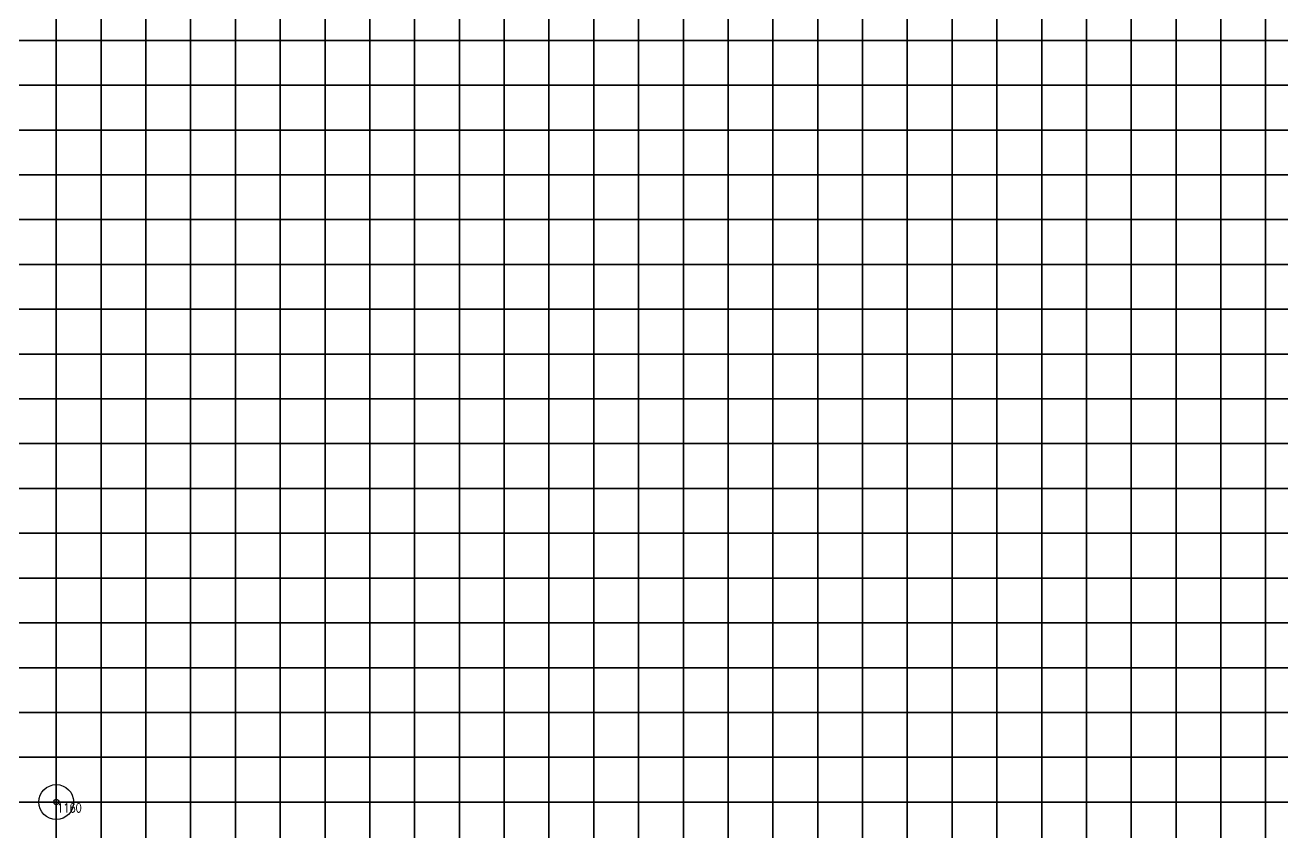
# Model space of a CAD drawing. Header units: millimetres. Extents: x -66 to 79, y -30 to 113.
# Drawn here: x -30.35 to -16.32, y 75.82 to 84.82 of the extents above; entities that cross this region are included whole.
import ezdxf

# ---------------------------------------------------------------- set-up
doc = ezdxf.new("R2010")
doc.units = ezdxf.units.MM
doc.layers.get('Defpoints').update_dxf_attribs({"color": 181})
doc.layers.add('Main_blokcs', color=3, linetype='Continuous')
doc.layers.add('master_slave_nodes', color=11, linetype='Continuous')
doc.styles.add('ROMANS', font='ROMANS.shx', dxfattribs={"width": 0.8})

msp = doc.modelspace()

# ---------------------------------------------------------------- linework, layer by layer
for points in [[(-30.5, 85.1508), (-30, 85.1508), (-30, 84.6508), (-30.5, 84.6508)], [(-30, 85.1508), (-29.5, 85.1508), (-29.5, 84.6508), (-30, 84.6508)], [(-29.5, 85.1508), (-29, 85.1508), (-29, 84.6508), (-29.5, 84.6508)], [(-29, 85.1508), (-28.5, 85.1508), (-28.5, 84.6508), (-29, 84.6508)], [(-28.5, 85.1508), (-28, 85.1508), (-28, 84.6508), (-28.5, 84.6508)], [(-28, 85.1508), (-27.5, 85.1508), (-27.5, 84.6508), (-28, 84.6508)], [(-27.5, 85.1508), (-27, 85.1508), (-27, 84.6508), (-27.5, 84.6508)], [(-27, 85.1508), (-26.5, 85.1508), (-26.5, 84.6508), (-27, 84.6508)], [(-26.5, 85.1508), (-26, 85.1508), (-26, 84.6508), (-26.5, 84.6508)], [(-26, 85.1508), (-25.5, 85.1508), (-25.5, 84.6508), (-26, 84.6508)], [(-25.5, 85.1508), (-25, 85.1508), (-25, 84.6508), (-25.5, 84.6508)], [(-25, 85.1508), (-24.5, 85.1508), (-24.5, 84.6508), (-25, 84.6508)], [(-24.5, 85.1508), (-24, 85.1508), (-24, 84.6508), (-24.5, 84.6508)], [(-24, 85.1508), (-23.5, 85.1508), (-23.5, 84.6508), (-24, 84.6508)], [(-23.5, 85.1508), (-23, 85.1508), (-23, 84.6508), (-23.5, 84.6508)], [(-23, 85.1508), (-22.5, 85.1508), (-22.5, 84.6508), (-23, 84.6508)], [(-22.5, 85.1508), (-22, 85.1508), (-22, 84.6508), (-22.5, 84.6508)], [(-22, 85.1508), (-21.5, 85.1508), (-21.5, 84.6508), (-22, 84.6508)], [(-21.5, 85.1508), (-21, 85.1508), (-21, 84.6508), (-21.5, 84.6508)], [(-21, 85.1508), (-20.5, 85.1508), (-20.5, 84.6508), (-21, 84.6508)], [(-20.5, 85.1508), (-20, 85.1508), (-20, 84.6508), (-20.5, 84.6508)], [(-20, 85.1508), (-19.5, 85.1508), (-19.5, 84.6508), (-20, 84.6508)], [(-19.5, 85.1508), (-19, 85.1508), (-19, 84.6508), (-19.5, 84.6508)], [(-19, 85.1508), (-18.5, 85.1508), (-18.5, 84.6508), (-19, 84.6508)], [(-18.5, 85.1508), (-18, 85.1508), (-18, 84.6508), (-18.5, 84.6508)], [(-18, 85.1508), (-17.5, 85.1508), (-17.5, 84.6508), (-18, 84.6508)], [(-17.5, 85.1508), (-17, 85.1508), (-17, 84.6508), (-17.5, 84.6508)], [(-17, 85.1508), (-16.5, 85.1508), (-16.5, 84.6508), (-17, 84.6508)], [(-16.5, 85.1508), (-16, 85.1508), (-16, 84.6508), (-16.5, 84.6508)], [(-30.5, 84.6508), (-30, 84.6508), (-30, 84.1508), (-30.5, 84.1508)], [(-30, 84.6508), (-29.5, 84.6508), (-29.5, 84.1508), (-30, 84.1508)], [(-29.5, 84.6508), (-29, 84.6508), (-29, 84.1508), (-29.5, 84.1508)], [(-29, 84.6508), (-28.5, 84.6508), (-28.5, 84.1508), (-29, 84.1508)], [(-28.5, 84.6508), (-28, 84.6508), (-28, 84.1508), (-28.5, 84.1508)], [(-28, 84.6508), (-27.5, 84.6508), (-27.5, 84.1508), (-28, 84.1508)], [(-27.5, 84.6508), (-27, 84.6508), (-27, 84.1508), (-27.5, 84.1508)], [(-27, 84.6508), (-26.5, 84.6508), (-26.5, 84.1508), (-27, 84.1508)], [(-26.5, 84.6508), (-26, 84.6508), (-26, 84.1508), (-26.5, 84.1508)], [(-26, 84.6508), (-25.5, 84.6508), (-25.5, 84.1508), (-26, 84.1508)], [(-25.5, 84.6508), (-25, 84.6508), (-25, 84.1508), (-25.5, 84.1508)], [(-25, 84.6508), (-24.5, 84.6508), (-24.5, 84.1508), (-25, 84.1508)], [(-24.5, 84.6508), (-24, 84.6508), (-24, 84.1508), (-24.5, 84.1508)], [(-24, 84.6508), (-23.5, 84.6508), (-23.5, 84.1508), (-24, 84.1508)], [(-23.5, 84.6508), (-23, 84.6508), (-23, 84.1508), (-23.5, 84.1508)], [(-23, 84.6508), (-22.5, 84.6508), (-22.5, 84.1508), (-23, 84.1508)], [(-22.5, 84.6508), (-22, 84.6508), (-22, 84.1508), (-22.5, 84.1508)], [(-22, 84.6508), (-21.5, 84.6508), (-21.5, 84.1508), (-22, 84.1508)], [(-21.5, 84.6508), (-21, 84.6508), (-21, 84.1508), (-21.5, 84.1508)], [(-21, 84.6508), (-20.5, 84.6508), (-20.5, 84.1508), (-21, 84.1508)], [(-20.5, 84.6508), (-20, 84.6508), (-20, 84.1508), (-20.5, 84.1508)], [(-20, 84.6508), (-19.5, 84.6508), (-19.5, 84.1508), (-20, 84.1508)], [(-19.5, 84.6508), (-19, 84.6508), (-19, 84.1508), (-19.5, 84.1508)], [(-19, 84.6508), (-18.5, 84.6508), (-18.5, 84.1508), (-19, 84.1508)], [(-18.5, 84.6508), (-18, 84.6508), (-18, 84.1508), (-18.5, 84.1508)], [(-18, 84.6508), (-17.5, 84.6508), (-17.5, 84.1508), (-18, 84.1508)], [(-17.5, 84.6508), (-17, 84.6508), (-17, 84.1508), (-17.5, 84.1508)], [(-17, 84.6508), (-16.5, 84.6508), (-16.5, 84.1508), (-17, 84.1508)], [(-16.5, 84.6508), (-16, 84.6508), (-16, 84.1508), (-16.5, 84.1508)], [(-30.5, 84.1508), (-30, 84.1508), (-30, 83.6508), (-30.5, 83.6508)], [(-30, 84.1508), (-29.5, 84.1508), (-29.5, 83.6508), (-30, 83.6508)], [(-29.5, 84.1508), (-29, 84.1508), (-29, 83.6508), (-29.5, 83.6508)], [(-29, 84.1508), (-28.5, 84.1508), (-28.5, 83.6508), (-29, 83.6508)], [(-28.5, 84.1508), (-28, 84.1508), (-28, 83.6508), (-28.5, 83.6508)], [(-28, 84.1508), (-27.5, 84.1508), (-27.5, 83.6508), (-28, 83.6508)], [(-27.5, 84.1508), (-27, 84.1508), (-27, 83.6508), (-27.5, 83.6508)], [(-27, 84.1508), (-26.5, 84.1508), (-26.5, 83.6508), (-27, 83.6508)], [(-26.5, 84.1508), (-26, 84.1508), (-26, 83.6508), (-26.5, 83.6508)], [(-26, 84.1508), (-25.5, 84.1508), (-25.5, 83.6508), (-26, 83.6508)], [(-25.5, 84.1508), (-25, 84.1508), (-25, 83.6508), (-25.5, 83.6508)], [(-25, 84.1508), (-24.5, 84.1508), (-24.5, 83.6508), (-25, 83.6508)], [(-24.5, 84.1508), (-24, 84.1508), (-24, 83.6508), (-24.5, 83.6508)], [(-24, 84.1508), (-23.5, 84.1508), (-23.5, 83.6508), (-24, 83.6508)], [(-23.5, 84.1508), (-23, 84.1508), (-23, 83.6508), (-23.5, 83.6508)], [(-23, 84.1508), (-22.5, 84.1508), (-22.5, 83.6508), (-23, 83.6508)], [(-22.5, 84.1508), (-22, 84.1508), (-22, 83.6508), (-22.5, 83.6508)], [(-22, 84.1508), (-21.5, 84.1508), (-21.5, 83.6508), (-22, 83.6508)], [(-21.5, 84.1508), (-21, 84.1508), (-21, 83.6508), (-21.5, 83.6508)], [(-21, 84.1508), (-20.5, 84.1508), (-20.5, 83.6508), (-21, 83.6508)], [(-20.5, 84.1508), (-20, 84.1508), (-20, 83.6508), (-20.5, 83.6508)], [(-20, 84.1508), (-19.5, 84.1508), (-19.5, 83.6508), (-20, 83.6508)], [(-19.5, 84.1508), (-19, 84.1508), (-19, 83.6508), (-19.5, 83.6508)], [(-19, 84.1508), (-18.5, 84.1508), (-18.5, 83.6508), (-19, 83.6508)], [(-18.5, 84.1508), (-18, 84.1508), (-18, 83.6508), (-18.5, 83.6508)], [(-18, 84.1508), (-17.5, 84.1508), (-17.5, 83.6508), (-18, 83.6508)], [(-17.5, 84.1508), (-17, 84.1508), (-17, 83.6508), (-17.5, 83.6508)], [(-17, 84.1508), (-16.5, 84.1508), (-16.5, 83.6508), (-17, 83.6508)], [(-16.5, 84.1508), (-16, 84.1508), (-16, 83.6508), (-16.5, 83.6508)], [(-30.5, 83.6508), (-30, 83.6508), (-30, 83.1508), (-30.5, 83.1508)], [(-30, 83.6508), (-29.5, 83.6508), (-29.5, 83.1508), (-30, 83.1508)], [(-29.5, 83.6508), (-29, 83.6508), (-29, 83.1508), (-29.5, 83.1508)], [(-29, 83.6508), (-28.5, 83.6508), (-28.5, 83.1508), (-29, 83.1508)], [(-28.5, 83.6508), (-28, 83.6508), (-28, 83.1508), (-28.5, 83.1508)], [(-28, 83.6508), (-27.5, 83.6508), (-27.5, 83.1508), (-28, 83.1508)], [(-27.5, 83.6508), (-27, 83.6508), (-27, 83.1508), (-27.5, 83.1508)], [(-27, 83.6508), (-26.5, 83.6508), (-26.5, 83.1508), (-27, 83.1508)], [(-26.5, 83.6508), (-26, 83.6508), (-26, 83.1508), (-26.5, 83.1508)], [(-26, 83.6508), (-25.5, 83.6508), (-25.5, 83.1508), (-26, 83.1508)], [(-25.5, 83.6508), (-25, 83.6508), (-25, 83.1508), (-25.5, 83.1508)], [(-25, 83.6508), (-24.5, 83.6508), (-24.5, 83.1508), (-25, 83.1508)], [(-24.5, 83.6508), (-24, 83.6508), (-24, 83.1508), (-24.5, 83.1508)], [(-24, 83.6508), (-23.5, 83.6508), (-23.5, 83.1508), (-24, 83.1508)], [(-23.5, 83.6508), (-23, 83.6508), (-23, 83.1508), (-23.5, 83.1508)], [(-23, 83.6508), (-22.5, 83.6508), (-22.5, 83.1508), (-23, 83.1508)], [(-22.5, 83.6508), (-22, 83.6508), (-22, 83.1508), (-22.5, 83.1508)], [(-22, 83.6508), (-21.5, 83.6508), (-21.5, 83.1508), (-22, 83.1508)], [(-21.5, 83.6508), (-21, 83.6508), (-21, 83.1508), (-21.5, 83.1508)], [(-21, 83.6508), (-20.5, 83.6508), (-20.5, 83.1508), (-21, 83.1508)], [(-20.5, 83.6508), (-20, 83.6508), (-20, 83.1508), (-20.5, 83.1508)], [(-20, 83.6508), (-19.5, 83.6508), (-19.5, 83.1508), (-20, 83.1508)], [(-19.5, 83.6508), (-19, 83.6508), (-19, 83.1508), (-19.5, 83.1508)], [(-19, 83.6508), (-18.5, 83.6508), (-18.5, 83.1508), (-19, 83.1508)], [(-18.5, 83.6508), (-18, 83.6508), (-18, 83.1508), (-18.5, 83.1508)], [(-18, 83.6508), (-17.5, 83.6508), (-17.5, 83.1508), (-18, 83.1508)], [(-17.5, 83.6508), (-17, 83.6508), (-17, 83.1508), (-17.5, 83.1508)], [(-17, 83.6508), (-16.5, 83.6508), (-16.5, 83.1508), (-17, 83.1508)], [(-16.5, 83.6508), (-16, 83.6508), (-16, 83.1508), (-16.5, 83.1508)], [(-30.5, 83.1508), (-30, 83.1508), (-30, 82.6508), (-30.5, 82.6508)], [(-30, 83.1508), (-29.5, 83.1508), (-29.5, 82.6508), (-30, 82.6508)], [(-29.5, 83.1508), (-29, 83.1508), (-29, 82.6508), (-29.5, 82.6508)], [(-29, 83.1508), (-28.5, 83.1508), (-28.5, 82.6508), (-29, 82.6508)], [(-28.5, 83.1508), (-28, 83.1508), (-28, 82.6508), (-28.5, 82.6508)], [(-28, 83.1508), (-27.5, 83.1508), (-27.5, 82.6508), (-28, 82.6508)], [(-27.5, 83.1508), (-27, 83.1508), (-27, 82.6508), (-27.5, 82.6508)], [(-27, 83.1508), (-26.5, 83.1508), (-26.5, 82.6508), (-27, 82.6508)], [(-26.5, 83.1508), (-26, 83.1508), (-26, 82.6508), (-26.5, 82.6508)], [(-26, 83.1508), (-25.5, 83.1508), (-25.5, 82.6508), (-26, 82.6508)], [(-25.5, 83.1508), (-25, 83.1508), (-25, 82.6508), (-25.5, 82.6508)], [(-25, 83.1508), (-24.5, 83.1508), (-24.5, 82.6508), (-25, 82.6508)], [(-24.5, 83.1508), (-24, 83.1508), (-24, 82.6508), (-24.5, 82.6508)], [(-24, 83.1508), (-23.5, 83.1508), (-23.5, 82.6508), (-24, 82.6508)], [(-23.5, 83.1508), (-23, 83.1508), (-23, 82.6508), (-23.5, 82.6508)], [(-23, 83.1508), (-22.5, 83.1508), (-22.5, 82.6508), (-23, 82.6508)], [(-22.5, 83.1508), (-22, 83.1508), (-22, 82.6508), (-22.5, 82.6508)], [(-22, 83.1508), (-21.5, 83.1508), (-21.5, 82.6508), (-22, 82.6508)], [(-21.5, 83.1508), (-21, 83.1508), (-21, 82.6508), (-21.5, 82.6508)], [(-21, 83.1508), (-20.5, 83.1508), (-20.5, 82.6508), (-21, 82.6508)], [(-20.5, 83.1508), (-20, 83.1508), (-20, 82.6508), (-20.5, 82.6508)], [(-20, 83.1508), (-19.5, 83.1508), (-19.5, 82.6508), (-20, 82.6508)], [(-19.5, 83.1508), (-19, 83.1508), (-19, 82.6508), (-19.5, 82.6508)], [(-19, 83.1508), (-18.5, 83.1508), (-18.5, 82.6508), (-19, 82.6508)], [(-18.5, 83.1508), (-18, 83.1508), (-18, 82.6508), (-18.5, 82.6508)], [(-18, 83.1508), (-17.5, 83.1508), (-17.5, 82.6508), (-18, 82.6508)], [(-17.5, 83.1508), (-17, 83.1508), (-17, 82.6508), (-17.5, 82.6508)], [(-17, 83.1508), (-16.5, 83.1508), (-16.5, 82.6508), (-17, 82.6508)], [(-16.5, 83.1508), (-16, 83.1508), (-16, 82.6508), (-16.5, 82.6508)], [(-30.5, 82.6508), (-30, 82.6508), (-30, 82.1508), (-30.5, 82.1508)], [(-30, 82.6508), (-29.5, 82.6508), (-29.5, 82.1508), (-30, 82.1508)], [(-29.5, 82.6508), (-29, 82.6508), (-29, 82.1508), (-29.5, 82.1508)], [(-29, 82.6508), (-28.5, 82.6508), (-28.5, 82.1508), (-29, 82.1508)], [(-28.5, 82.6508), (-28, 82.6508), (-28, 82.1508), (-28.5, 82.1508)], [(-28, 82.6508), (-27.5, 82.6508), (-27.5, 82.1508), (-28, 82.1508)], [(-27.5, 82.6508), (-27, 82.6508), (-27, 82.1508), (-27.5, 82.1508)], [(-27, 82.6508), (-26.5, 82.6508), (-26.5, 82.1508), (-27, 82.1508)], [(-26.5, 82.6508), (-26, 82.6508), (-26, 82.1508), (-26.5, 82.1508)], [(-26, 82.6508), (-25.5, 82.6508), (-25.5, 82.1508), (-26, 82.1508)], [(-25.5, 82.6508), (-25, 82.6508), (-25, 82.1508), (-25.5, 82.1508)], [(-25, 82.6508), (-24.5, 82.6508), (-24.5, 82.1508), (-25, 82.1508)], [(-24.5, 82.6508), (-24, 82.6508), (-24, 82.1508), (-24.5, 82.1508)], [(-24, 82.6508), (-23.5, 82.6508), (-23.5, 82.1508), (-24, 82.1508)], [(-23.5, 82.6508), (-23, 82.6508), (-23, 82.1508), (-23.5, 82.1508)], [(-23, 82.6508), (-22.5, 82.6508), (-22.5, 82.1508), (-23, 82.1508)], [(-22.5, 82.6508), (-22, 82.6508), (-22, 82.1508), (-22.5, 82.1508)], [(-22, 82.6508), (-21.5, 82.6508), (-21.5, 82.1508), (-22, 82.1508)], [(-21.5, 82.6508), (-21, 82.6508), (-21, 82.1508), (-21.5, 82.1508)], [(-21, 82.6508), (-20.5, 82.6508), (-20.5, 82.1508), (-21, 82.1508)], [(-20.5, 82.6508), (-20, 82.6508), (-20, 82.1508), (-20.5, 82.1508)], [(-20, 82.6508), (-19.5, 82.6508), (-19.5, 82.1508), (-20, 82.1508)], [(-19.5, 82.6508), (-19, 82.6508), (-19, 82.1508), (-19.5, 82.1508)], [(-19, 82.6508), (-18.5, 82.6508), (-18.5, 82.1508), (-19, 82.1508)], [(-18.5, 82.6508), (-18, 82.6508), (-18, 82.1508), (-18.5, 82.1508)], [(-18, 82.6508), (-17.5, 82.6508), (-17.5, 82.1508), (-18, 82.1508)], [(-17.5, 82.6508), (-17, 82.6508), (-17, 82.1508), (-17.5, 82.1508)], [(-17, 82.6508), (-16.5, 82.6508), (-16.5, 82.1508), (-17, 82.1508)], [(-16.5, 82.6508), (-16, 82.6508), (-16, 82.1508), (-16.5, 82.1508)], [(-30.5, 82.1508), (-30, 82.1508), (-30, 81.6508), (-30.5, 81.6508)], [(-30, 82.1508), (-29.5, 82.1508), (-29.5, 81.6508), (-30, 81.6508)], [(-29.5, 82.1508), (-29, 82.1508), (-29, 81.6508), (-29.5, 81.6508)], [(-29, 82.1508), (-28.5, 82.1508), (-28.5, 81.6508), (-29, 81.6508)], [(-28.5, 82.1508), (-28, 82.1508), (-28, 81.6508), (-28.5, 81.6508)], [(-28, 82.1508), (-27.5, 82.1508), (-27.5, 81.6508), (-28, 81.6508)], [(-27.5, 82.1508), (-27, 82.1508), (-27, 81.6508), (-27.5, 81.6508)], [(-27, 82.1508), (-26.5, 82.1508), (-26.5, 81.6508), (-27, 81.6508)], [(-26.5, 82.1508), (-26, 82.1508), (-26, 81.6508), (-26.5, 81.6508)], [(-26, 82.1508), (-25.5, 82.1508), (-25.5, 81.6508), (-26, 81.6508)], [(-25.5, 82.1508), (-25, 82.1508), (-25, 81.6508), (-25.5, 81.6508)], [(-25, 82.1508), (-24.5, 82.1508), (-24.5, 81.6508), (-25, 81.6508)], [(-24.5, 82.1508), (-24, 82.1508), (-24, 81.6508), (-24.5, 81.6508)], [(-24, 82.1508), (-23.5, 82.1508), (-23.5, 81.6508), (-24, 81.6508)], [(-23.5, 82.1508), (-23, 82.1508), (-23, 81.6508), (-23.5, 81.6508)], [(-23, 82.1508), (-22.5, 82.1508), (-22.5, 81.6508), (-23, 81.6508)], [(-22.5, 82.1508), (-22, 82.1508), (-22, 81.6508), (-22.5, 81.6508)], [(-22, 82.1508), (-21.5, 82.1508), (-21.5, 81.6508), (-22, 81.6508)], [(-21.5, 82.1508), (-21, 82.1508), (-21, 81.6508), (-21.5, 81.6508)], [(-21, 82.1508), (-20.5, 82.1508), (-20.5, 81.6508), (-21, 81.6508)], [(-20.5, 82.1508), (-20, 82.1508), (-20, 81.6508), (-20.5, 81.6508)], [(-20, 82.1508), (-19.5, 82.1508), (-19.5, 81.6508), (-20, 81.6508)], [(-19.5, 82.1508), (-19, 82.1508), (-19, 81.6508), (-19.5, 81.6508)], [(-19, 82.1508), (-18.5, 82.1508), (-18.5, 81.6508), (-19, 81.6508)], [(-18.5, 82.1508), (-18, 82.1508), (-18, 81.6508), (-18.5, 81.6508)], [(-18, 82.1508), (-17.5, 82.1508), (-17.5, 81.6508), (-18, 81.6508)], [(-17.5, 82.1508), (-17, 82.1508), (-17, 81.6508), (-17.5, 81.6508)], [(-17, 82.1508), (-16.5, 82.1508), (-16.5, 81.6508), (-17, 81.6508)], [(-16.5, 82.1508), (-16, 82.1508), (-16, 81.6508), (-16.5, 81.6508)], [(-30.5, 81.6508), (-30, 81.6508), (-30, 81.1508), (-30.5, 81.1508)], [(-30, 81.6508), (-29.5, 81.6508), (-29.5, 81.1508), (-30, 81.1508)], [(-29.5, 81.6508), (-29, 81.6508), (-29, 81.1508), (-29.5, 81.1508)], [(-29, 81.6508), (-28.5, 81.6508), (-28.5, 81.1508), (-29, 81.1508)], [(-28.5, 81.6508), (-28, 81.6508), (-28, 81.1508), (-28.5, 81.1508)], [(-28, 81.6508), (-27.5, 81.6508), (-27.5, 81.1508), (-28, 81.1508)], [(-27.5, 81.6508), (-27, 81.6508), (-27, 81.1508), (-27.5, 81.1508)], [(-27, 81.6508), (-26.5, 81.6508), (-26.5, 81.1508), (-27, 81.1508)], [(-26.5, 81.6508), (-26, 81.6508), (-26, 81.1508), (-26.5, 81.1508)], [(-26, 81.6508), (-25.5, 81.6508), (-25.5, 81.1508), (-26, 81.1508)], [(-25.5, 81.6508), (-25, 81.6508), (-25, 81.1508), (-25.5, 81.1508)], [(-25, 81.6508), (-24.5, 81.6508), (-24.5, 81.1508), (-25, 81.1508)], [(-24.5, 81.6508), (-24, 81.6508), (-24, 81.1508), (-24.5, 81.1508)], [(-24, 81.6508), (-23.5, 81.6508), (-23.5, 81.1508), (-24, 81.1508)], [(-23.5, 81.6508), (-23, 81.6508), (-23, 81.1508), (-23.5, 81.1508)], [(-23, 81.6508), (-22.5, 81.6508), (-22.5, 81.1508), (-23, 81.1508)], [(-22.5, 81.6508), (-22, 81.6508), (-22, 81.1508), (-22.5, 81.1508)], [(-22, 81.6508), (-21.5, 81.6508), (-21.5, 81.1508), (-22, 81.1508)], [(-21.5, 81.6508), (-21, 81.6508), (-21, 81.1508), (-21.5, 81.1508)], [(-21, 81.6508), (-20.5, 81.6508), (-20.5, 81.1508), (-21, 81.1508)], [(-20.5, 81.6508), (-20, 81.6508), (-20, 81.1508), (-20.5, 81.1508)], [(-20, 81.6508), (-19.5, 81.6508), (-19.5, 81.1508), (-20, 81.1508)], [(-19.5, 81.6508), (-19, 81.6508), (-19, 81.1508), (-19.5, 81.1508)], [(-19, 81.6508), (-18.5, 81.6508), (-18.5, 81.1508), (-19, 81.1508)], [(-18.5, 81.6508), (-18, 81.6508), (-18, 81.1508), (-18.5, 81.1508)], [(-18, 81.6508), (-17.5, 81.6508), (-17.5, 81.1508), (-18, 81.1508)], [(-17.5, 81.6508), (-17, 81.6508), (-17, 81.1508), (-17.5, 81.1508)], [(-17, 81.6508), (-16.5, 81.6508), (-16.5, 81.1508), (-17, 81.1508)], [(-16.5, 81.6508), (-16, 81.6508), (-16, 81.1508), (-16.5, 81.1508)], [(-30.5, 81.1508), (-30, 81.1508), (-30, 80.6508), (-30.5, 80.6508)], [(-30, 81.1508), (-29.5, 81.1508), (-29.5, 80.6508), (-30, 80.6508)], [(-29.5, 81.1508), (-29, 81.1508), (-29, 80.6508), (-29.5, 80.6508)], [(-29, 81.1508), (-28.5, 81.1508), (-28.5, 80.6508), (-29, 80.6508)], [(-28.5, 81.1508), (-28, 81.1508), (-28, 80.6508), (-28.5, 80.6508)], [(-28, 81.1508), (-27.5, 81.1508), (-27.5, 80.6508), (-28, 80.6508)], [(-27.5, 81.1508), (-27, 81.1508), (-27, 80.6508), (-27.5, 80.6508)], [(-27, 81.1508), (-26.5, 81.1508), (-26.5, 80.6508), (-27, 80.6508)], [(-26.5, 81.1508), (-26, 81.1508), (-26, 80.6508), (-26.5, 80.6508)], [(-26, 81.1508), (-25.5, 81.1508), (-25.5, 80.6508), (-26, 80.6508)], [(-25.5, 81.1508), (-25, 81.1508), (-25, 80.6508), (-25.5, 80.6508)], [(-25, 81.1508), (-24.5, 81.1508), (-24.5, 80.6508), (-25, 80.6508)], [(-24.5, 81.1508), (-24, 81.1508), (-24, 80.6508), (-24.5, 80.6508)], [(-24, 81.1508), (-23.5, 81.1508), (-23.5, 80.6508), (-24, 80.6508)], [(-23.5, 81.1508), (-23, 81.1508), (-23, 80.6508), (-23.5, 80.6508)], [(-23, 81.1508), (-22.5, 81.1508), (-22.5, 80.6508), (-23, 80.6508)], [(-22.5, 81.1508), (-22, 81.1508), (-22, 80.6508), (-22.5, 80.6508)], [(-22, 81.1508), (-21.5, 81.1508), (-21.5, 80.6508), (-22, 80.6508)], [(-21.5, 81.1508), (-21, 81.1508), (-21, 80.6508), (-21.5, 80.6508)], [(-21, 81.1508), (-20.5, 81.1508), (-20.5, 80.6508), (-21, 80.6508)], [(-20.5, 81.1508), (-20, 81.1508), (-20, 80.6508), (-20.5, 80.6508)], [(-20, 81.1508), (-19.5, 81.1508), (-19.5, 80.6508), (-20, 80.6508)], [(-19.5, 81.1508), (-19, 81.1508), (-19, 80.6508), (-19.5, 80.6508)], [(-19, 81.1508), (-18.5, 81.1508), (-18.5, 80.6508), (-19, 80.6508)], [(-18.5, 81.1508), (-18, 81.1508), (-18, 80.6508), (-18.5, 80.6508)], [(-18, 81.1508), (-17.5, 81.1508), (-17.5, 80.6508), (-18, 80.6508)], [(-17.5, 81.1508), (-17, 81.1508), (-17, 80.6508), (-17.5, 80.6508)], [(-17, 81.1508), (-16.5, 81.1508), (-16.5, 80.6508), (-17, 80.6508)], [(-16.5, 81.1508), (-16, 81.1508), (-16, 80.6508), (-16.5, 80.6508)], [(-30.5, 80.6508), (-30, 80.6508), (-30, 80.1508), (-30.5, 80.1508)], [(-30, 80.6508), (-29.5, 80.6508), (-29.5, 80.1508), (-30, 80.1508)], [(-29.5, 80.6508), (-29, 80.6508), (-29, 80.1508), (-29.5, 80.1508)], [(-29, 80.6508), (-28.5, 80.6508), (-28.5, 80.1508), (-29, 80.1508)], [(-28.5, 80.6508), (-28, 80.6508), (-28, 80.1508), (-28.5, 80.1508)], [(-28, 80.6508), (-27.5, 80.6508), (-27.5, 80.1508), (-28, 80.1508)], [(-27.5, 80.6508), (-27, 80.6508), (-27, 80.1508), (-27.5, 80.1508)], [(-27, 80.6508), (-26.5, 80.6508), (-26.5, 80.1508), (-27, 80.1508)], [(-26.5, 80.6508), (-26, 80.6508), (-26, 80.1508), (-26.5, 80.1508)], [(-26, 80.6508), (-25.5, 80.6508), (-25.5, 80.1508), (-26, 80.1508)], [(-25.5, 80.6508), (-25, 80.6508), (-25, 80.1508), (-25.5, 80.1508)], [(-25, 80.6508), (-24.5, 80.6508), (-24.5, 80.1508), (-25, 80.1508)], [(-24.5, 80.6508), (-24, 80.6508), (-24, 80.1508), (-24.5, 80.1508)], [(-24, 80.6508), (-23.5, 80.6508), (-23.5, 80.1508), (-24, 80.1508)], [(-23.5, 80.6508), (-23, 80.6508), (-23, 80.1508), (-23.5, 80.1508)], [(-23, 80.6508), (-22.5, 80.6508), (-22.5, 80.1508), (-23, 80.1508)], [(-22.5, 80.6508), (-22, 80.6508), (-22, 80.1508), (-22.5, 80.1508)], [(-22, 80.6508), (-21.5, 80.6508), (-21.5, 80.1508), (-22, 80.1508)], [(-21.5, 80.6508), (-21, 80.6508), (-21, 80.1508), (-21.5, 80.1508)], [(-21, 80.6508), (-20.5, 80.6508), (-20.5, 80.1508), (-21, 80.1508)], [(-20.5, 80.6508), (-20, 80.6508), (-20, 80.1508), (-20.5, 80.1508)], [(-20, 80.6508), (-19.5, 80.6508), (-19.5, 80.1508), (-20, 80.1508)], [(-19.5, 80.6508), (-19, 80.6508), (-19, 80.1508), (-19.5, 80.1508)], [(-19, 80.6508), (-18.5, 80.6508), (-18.5, 80.1508), (-19, 80.1508)], [(-18.5, 80.6508), (-18, 80.6508), (-18, 80.1508), (-18.5, 80.1508)], [(-18, 80.6508), (-17.5, 80.6508), (-17.5, 80.1508), (-18, 80.1508)], [(-17.5, 80.6508), (-17, 80.6508), (-17, 80.1508), (-17.5, 80.1508)], [(-17, 80.6508), (-16.5, 80.6508), (-16.5, 80.1508), (-17, 80.1508)], [(-16.5, 80.6508), (-16, 80.6508), (-16, 80.1508), (-16.5, 80.1508)], [(-30.5, 80.1508), (-30, 80.1508), (-30, 79.6508), (-30.5, 79.6508)], [(-30, 80.1508), (-29.5, 80.1508), (-29.5, 79.6508), (-30, 79.6508)], [(-29.5, 80.1508), (-29, 80.1508), (-29, 79.6508), (-29.5, 79.6508)], [(-29, 80.1508), (-28.5, 80.1508), (-28.5, 79.6508), (-29, 79.6508)], [(-28.5, 80.1508), (-28, 80.1508), (-28, 79.6508), (-28.5, 79.6508)], [(-28, 80.1508), (-27.5, 80.1508), (-27.5, 79.6508), (-28, 79.6508)], [(-27.5, 80.1508), (-27, 80.1508), (-27, 79.6508), (-27.5, 79.6508)], [(-27, 80.1508), (-26.5, 80.1508), (-26.5, 79.6508), (-27, 79.6508)], [(-26.5, 80.1508), (-26, 80.1508), (-26, 79.6508), (-26.5, 79.6508)], [(-26, 80.1508), (-25.5, 80.1508), (-25.5, 79.6508), (-26, 79.6508)], [(-25.5, 80.1508), (-25, 80.1508), (-25, 79.6508), (-25.5, 79.6508)], [(-25, 80.1508), (-24.5, 80.1508), (-24.5, 79.6508), (-25, 79.6508)], [(-24.5, 80.1508), (-24, 80.1508), (-24, 79.6508), (-24.5, 79.6508)], [(-24, 80.1508), (-23.5, 80.1508), (-23.5, 79.6508), (-24, 79.6508)], [(-23.5, 80.1508), (-23, 80.1508), (-23, 79.6508), (-23.5, 79.6508)], [(-23, 80.1508), (-22.5, 80.1508), (-22.5, 79.6508), (-23, 79.6508)], [(-22.5, 80.1508), (-22, 80.1508), (-22, 79.6508), (-22.5, 79.6508)], [(-22, 80.1508), (-21.5, 80.1508), (-21.5, 79.6508), (-22, 79.6508)], [(-21.5, 80.1508), (-21, 80.1508), (-21, 79.6508), (-21.5, 79.6508)], [(-21, 80.1508), (-20.5, 80.1508), (-20.5, 79.6508), (-21, 79.6508)], [(-20.5, 80.1508), (-20, 80.1508), (-20, 79.6508), (-20.5, 79.6508)], [(-20, 80.1508), (-19.5, 80.1508), (-19.5, 79.6508), (-20, 79.6508)], [(-19.5, 80.1508), (-19, 80.1508), (-19, 79.6508), (-19.5, 79.6508)], [(-19, 80.1508), (-18.5, 80.1508), (-18.5, 79.6508), (-19, 79.6508)], [(-18.5, 80.1508), (-18, 80.1508), (-18, 79.6508), (-18.5, 79.6508)], [(-18, 80.1508), (-17.5, 80.1508), (-17.5, 79.6508), (-18, 79.6508)], [(-17.5, 80.1508), (-17, 80.1508), (-17, 79.6508), (-17.5, 79.6508)], [(-17, 80.1508), (-16.5, 80.1508), (-16.5, 79.6508), (-17, 79.6508)], [(-16.5, 80.1508), (-16, 80.1508), (-16, 79.6508), (-16.5, 79.6508)], [(-30.5, 79.6508), (-30, 79.6508), (-30, 79.1508), (-30.5, 79.1508)], [(-30, 79.6508), (-29.5, 79.6508), (-29.5, 79.1508), (-30, 79.1508)], [(-29.5, 79.6508), (-29, 79.6508), (-29, 79.1508), (-29.5, 79.1508)], [(-29, 79.6508), (-28.5, 79.6508), (-28.5, 79.1508), (-29, 79.1508)], [(-28.5, 79.6508), (-28, 79.6508), (-28, 79.1508), (-28.5, 79.1508)], [(-28, 79.6508), (-27.5, 79.6508), (-27.5, 79.1508), (-28, 79.1508)], [(-27.5, 79.6508), (-27, 79.6508), (-27, 79.1508), (-27.5, 79.1508)], [(-27, 79.6508), (-26.5, 79.6508), (-26.5, 79.1508), (-27, 79.1508)], [(-26.5, 79.6508), (-26, 79.6508), (-26, 79.1508), (-26.5, 79.1508)], [(-26, 79.6508), (-25.5, 79.6508), (-25.5, 79.1508), (-26, 79.1508)], [(-25.5, 79.6508), (-25, 79.6508), (-25, 79.1508), (-25.5, 79.1508)], [(-25, 79.6508), (-24.5, 79.6508), (-24.5, 79.1508), (-25, 79.1508)], [(-24.5, 79.6508), (-24, 79.6508), (-24, 79.1508), (-24.5, 79.1508)], [(-24, 79.6508), (-23.5, 79.6508), (-23.5, 79.1508), (-24, 79.1508)], [(-23.5, 79.6508), (-23, 79.6508), (-23, 79.1508), (-23.5, 79.1508)], [(-23, 79.6508), (-22.5, 79.6508), (-22.5, 79.1508), (-23, 79.1508)], [(-22.5, 79.6508), (-22, 79.6508), (-22, 79.1508), (-22.5, 79.1508)], [(-22, 79.6508), (-21.5, 79.6508), (-21.5, 79.1508), (-22, 79.1508)], [(-21.5, 79.6508), (-21, 79.6508), (-21, 79.1508), (-21.5, 79.1508)], [(-21, 79.6508), (-20.5, 79.6508), (-20.5, 79.1508), (-21, 79.1508)], [(-20.5, 79.6508), (-20, 79.6508), (-20, 79.1508), (-20.5, 79.1508)], [(-20, 79.6508), (-19.5, 79.6508), (-19.5, 79.1508), (-20, 79.1508)], [(-19.5, 79.6508), (-19, 79.6508), (-19, 79.1508), (-19.5, 79.1508)], [(-19, 79.6508), (-18.5, 79.6508), (-18.5, 79.1508), (-19, 79.1508)], [(-18.5, 79.6508), (-18, 79.6508), (-18, 79.1508), (-18.5, 79.1508)], [(-18, 79.6508), (-17.5, 79.6508), (-17.5, 79.1508), (-18, 79.1508)], [(-17.5, 79.6508), (-17, 79.6508), (-17, 79.1508), (-17.5, 79.1508)], [(-17, 79.6508), (-16.5, 79.6508), (-16.5, 79.1508), (-17, 79.1508)], [(-16.5, 79.6508), (-16, 79.6508), (-16, 79.1508), (-16.5, 79.1508)], [(-30.5, 79.1508), (-30, 79.1508), (-30, 78.6508), (-30.5, 78.6508)], [(-30, 79.1508), (-29.5, 79.1508), (-29.5, 78.6508), (-30, 78.6508)], [(-29.5, 79.1508), (-29, 79.1508), (-29, 78.6508), (-29.5, 78.6508)], [(-29, 79.1508), (-28.5, 79.1508), (-28.5, 78.6508), (-29, 78.6508)], [(-28.5, 79.1508), (-28, 79.1508), (-28, 78.6508), (-28.5, 78.6508)], [(-28, 79.1508), (-27.5, 79.1508), (-27.5, 78.6508), (-28, 78.6508)], [(-27.5, 79.1508), (-27, 79.1508), (-27, 78.6508), (-27.5, 78.6508)], [(-27, 79.1508), (-26.5, 79.1508), (-26.5, 78.6508), (-27, 78.6508)], [(-26.5, 79.1508), (-26, 79.1508), (-26, 78.6508), (-26.5, 78.6508)], [(-26, 79.1508), (-25.5, 79.1508), (-25.5, 78.6508), (-26, 78.6508)], [(-25.5, 79.1508), (-25, 79.1508), (-25, 78.6508), (-25.5, 78.6508)], [(-25, 79.1508), (-24.5, 79.1508), (-24.5, 78.6508), (-25, 78.6508)], [(-24.5, 79.1508), (-24, 79.1508), (-24, 78.6508), (-24.5, 78.6508)], [(-24, 79.1508), (-23.5, 79.1508), (-23.5, 78.6508), (-24, 78.6508)], [(-23.5, 79.1508), (-23, 79.1508), (-23, 78.6508), (-23.5, 78.6508)], [(-23, 79.1508), (-22.5, 79.1508), (-22.5, 78.6508), (-23, 78.6508)], [(-22.5, 79.1508), (-22, 79.1508), (-22, 78.6508), (-22.5, 78.6508)], [(-22, 79.1508), (-21.5, 79.1508), (-21.5, 78.6508), (-22, 78.6508)], [(-21.5, 79.1508), (-21, 79.1508), (-21, 78.6508), (-21.5, 78.6508)], [(-21, 79.1508), (-20.5, 79.1508), (-20.5, 78.6508), (-21, 78.6508)], [(-20.5, 79.1508), (-20, 79.1508), (-20, 78.6508), (-20.5, 78.6508)], [(-20, 79.1508), (-19.5, 79.1508), (-19.5, 78.6508), (-20, 78.6508)], [(-19.5, 79.1508), (-19, 79.1508), (-19, 78.6508), (-19.5, 78.6508)], [(-19, 79.1508), (-18.5, 79.1508), (-18.5, 78.6508), (-19, 78.6508)], [(-18.5, 79.1508), (-18, 79.1508), (-18, 78.6508), (-18.5, 78.6508)], [(-18, 79.1508), (-17.5, 79.1508), (-17.5, 78.6508), (-18, 78.6508)], [(-17.5, 79.1508), (-17, 79.1508), (-17, 78.6508), (-17.5, 78.6508)], [(-17, 79.1508), (-16.5, 79.1508), (-16.5, 78.6508), (-17, 78.6508)], [(-16.5, 79.1508), (-16, 79.1508), (-16, 78.6508), (-16.5, 78.6508)], [(-30.5, 78.6508), (-30, 78.6508), (-30, 78.1508), (-30.5, 78.1508)], [(-30, 78.6508), (-29.5, 78.6508), (-29.5, 78.1508), (-30, 78.1508)], [(-29.5, 78.6508), (-29, 78.6508), (-29, 78.1508), (-29.5, 78.1508)], [(-29, 78.6508), (-28.5, 78.6508), (-28.5, 78.1508), (-29, 78.1508)], [(-28.5, 78.6508), (-28, 78.6508), (-28, 78.1508), (-28.5, 78.1508)], [(-28, 78.6508), (-27.5, 78.6508), (-27.5, 78.1508), (-28, 78.1508)], [(-27.5, 78.6508), (-27, 78.6508), (-27, 78.1508), (-27.5, 78.1508)], [(-27, 78.6508), (-26.5, 78.6508), (-26.5, 78.1508), (-27, 78.1508)], [(-26.5, 78.6508), (-26, 78.6508), (-26, 78.1508), (-26.5, 78.1508)], [(-26, 78.6508), (-25.5, 78.6508), (-25.5, 78.1508), (-26, 78.1508)], [(-25.5, 78.6508), (-25, 78.6508), (-25, 78.1508), (-25.5, 78.1508)], [(-25, 78.6508), (-24.5, 78.6508), (-24.5, 78.1508), (-25, 78.1508)], [(-24.5, 78.6508), (-24, 78.6508), (-24, 78.1508), (-24.5, 78.1508)], [(-24, 78.6508), (-23.5, 78.6508), (-23.5, 78.1508), (-24, 78.1508)], [(-23.5, 78.6508), (-23, 78.6508), (-23, 78.1508), (-23.5, 78.1508)], [(-23, 78.6508), (-22.5, 78.6508), (-22.5, 78.1508), (-23, 78.1508)], [(-22.5, 78.6508), (-22, 78.6508), (-22, 78.1508), (-22.5, 78.1508)], [(-22, 78.6508), (-21.5, 78.6508), (-21.5, 78.1508), (-22, 78.1508)], [(-21.5, 78.6508), (-21, 78.6508), (-21, 78.1508), (-21.5, 78.1508)], [(-21, 78.6508), (-20.5, 78.6508), (-20.5, 78.1508), (-21, 78.1508)], [(-20.5, 78.6508), (-20, 78.6508), (-20, 78.1508), (-20.5, 78.1508)], [(-20, 78.6508), (-19.5, 78.6508), (-19.5, 78.1508), (-20, 78.1508)], [(-19.5, 78.6508), (-19, 78.6508), (-19, 78.1508), (-19.5, 78.1508)], [(-19, 78.6508), (-18.5, 78.6508), (-18.5, 78.1508), (-19, 78.1508)], [(-18.5, 78.6508), (-18, 78.6508), (-18, 78.1508), (-18.5, 78.1508)], [(-18, 78.6508), (-17.5, 78.6508), (-17.5, 78.1508), (-18, 78.1508)], [(-17.5, 78.6508), (-17, 78.6508), (-17, 78.1508), (-17.5, 78.1508)], [(-17, 78.6508), (-16.5, 78.6508), (-16.5, 78.1508), (-17, 78.1508)], [(-16.5, 78.6508), (-16, 78.6508), (-16, 78.1508), (-16.5, 78.1508)], [(-30.5, 78.1508), (-30, 78.1508), (-30, 77.6508), (-30.5, 77.6508)], [(-30, 78.1508), (-29.5, 78.1508), (-29.5, 77.6508), (-30, 77.6508)], [(-29.5, 78.1508), (-29, 78.1508), (-29, 77.6508), (-29.5, 77.6508)], [(-29, 78.1508), (-28.5, 78.1508), (-28.5, 77.6508), (-29, 77.6508)], [(-28.5, 78.1508), (-28, 78.1508), (-28, 77.6508), (-28.5, 77.6508)], [(-28, 78.1508), (-27.5, 78.1508), (-27.5, 77.6508), (-28, 77.6508)], [(-27.5, 78.1508), (-27, 78.1508), (-27, 77.6508), (-27.5, 77.6508)], [(-27, 78.1508), (-26.5, 78.1508), (-26.5, 77.6508), (-27, 77.6508)], [(-26.5, 78.1508), (-26, 78.1508), (-26, 77.6508), (-26.5, 77.6508)], [(-26, 78.1508), (-25.5, 78.1508), (-25.5, 77.6508), (-26, 77.6508)], [(-25.5, 78.1508), (-25, 78.1508), (-25, 77.6508), (-25.5, 77.6508)], [(-25, 78.1508), (-24.5, 78.1508), (-24.5, 77.6508), (-25, 77.6508)], [(-24.5, 78.1508), (-24, 78.1508), (-24, 77.6508), (-24.5, 77.6508)], [(-24, 78.1508), (-23.5, 78.1508), (-23.5, 77.6508), (-24, 77.6508)], [(-23.5, 78.1508), (-23, 78.1508), (-23, 77.6508), (-23.5, 77.6508)], [(-23, 78.1508), (-22.5, 78.1508), (-22.5, 77.6508), (-23, 77.6508)], [(-22.5, 78.1508), (-22, 78.1508), (-22, 77.6508), (-22.5, 77.6508)], [(-22, 78.1508), (-21.5, 78.1508), (-21.5, 77.6508), (-22, 77.6508)], [(-21.5, 78.1508), (-21, 78.1508), (-21, 77.6508), (-21.5, 77.6508)], [(-21, 78.1508), (-20.5, 78.1508), (-20.5, 77.6508), (-21, 77.6508)], [(-20.5, 78.1508), (-20, 78.1508), (-20, 77.6508), (-20.5, 77.6508)], [(-20, 78.1508), (-19.5, 78.1508), (-19.5, 77.6508), (-20, 77.6508)], [(-19.5, 78.1508), (-19, 78.1508), (-19, 77.6508), (-19.5, 77.6508)], [(-19, 78.1508), (-18.5, 78.1508), (-18.5, 77.6508), (-19, 77.6508)], [(-18.5, 78.1508), (-18, 78.1508), (-18, 77.6508), (-18.5, 77.6508)], [(-18, 78.1508), (-17.5, 78.1508), (-17.5, 77.6508), (-18, 77.6508)], [(-17.5, 78.1508), (-17, 78.1508), (-17, 77.6508), (-17.5, 77.6508)], [(-17, 78.1508), (-16.5, 78.1508), (-16.5, 77.6508), (-17, 77.6508)], [(-16.5, 78.1508), (-16, 78.1508), (-16, 77.6508), (-16.5, 77.6508)], [(-30.5, 77.6508), (-30, 77.6508), (-30, 77.1508), (-30.5, 77.1508)], [(-30, 77.6508), (-29.5, 77.6508), (-29.5, 77.1508), (-30, 77.1508)], [(-29.5, 77.6508), (-29, 77.6508), (-29, 77.1508), (-29.5, 77.1508)], [(-29, 77.6508), (-28.5, 77.6508), (-28.5, 77.1508), (-29, 77.1508)], [(-28.5, 77.6508), (-28, 77.6508), (-28, 77.1508), (-28.5, 77.1508)], [(-28, 77.6508), (-27.5, 77.6508), (-27.5, 77.1508), (-28, 77.1508)], [(-27.5, 77.6508), (-27, 77.6508), (-27, 77.1508), (-27.5, 77.1508)], [(-27, 77.6508), (-26.5, 77.6508), (-26.5, 77.1508), (-27, 77.1508)], [(-26.5, 77.6508), (-26, 77.6508), (-26, 77.1508), (-26.5, 77.1508)], [(-26, 77.6508), (-25.5, 77.6508), (-25.5, 77.1508), (-26, 77.1508)], [(-25.5, 77.6508), (-25, 77.6508), (-25, 77.1508), (-25.5, 77.1508)], [(-25, 77.6508), (-24.5, 77.6508), (-24.5, 77.1508), (-25, 77.1508)], [(-24.5, 77.6508), (-24, 77.6508), (-24, 77.1508), (-24.5, 77.1508)], [(-24, 77.6508), (-23.5, 77.6508), (-23.5, 77.1508), (-24, 77.1508)], [(-23.5, 77.6508), (-23, 77.6508), (-23, 77.1508), (-23.5, 77.1508)], [(-23, 77.6508), (-22.5, 77.6508), (-22.5, 77.1508), (-23, 77.1508)], [(-22.5, 77.6508), (-22, 77.6508), (-22, 77.1508), (-22.5, 77.1508)], [(-22, 77.6508), (-21.5, 77.6508), (-21.5, 77.1508), (-22, 77.1508)], [(-21.5, 77.6508), (-21, 77.6508), (-21, 77.1508), (-21.5, 77.1508)], [(-21, 77.6508), (-20.5, 77.6508), (-20.5, 77.1508), (-21, 77.1508)], [(-20.5, 77.6508), (-20, 77.6508), (-20, 77.1508), (-20.5, 77.1508)], [(-20, 77.6508), (-19.5, 77.6508), (-19.5, 77.1508), (-20, 77.1508)], [(-19.5, 77.6508), (-19, 77.6508), (-19, 77.1508), (-19.5, 77.1508)], [(-19, 77.6508), (-18.5, 77.6508), (-18.5, 77.1508), (-19, 77.1508)], [(-18.5, 77.6508), (-18, 77.6508), (-18, 77.1508), (-18.5, 77.1508)], [(-18, 77.6508), (-17.5, 77.6508), (-17.5, 77.1508), (-18, 77.1508)], [(-17.5, 77.6508), (-17, 77.6508), (-17, 77.1508), (-17.5, 77.1508)], [(-17, 77.6508), (-16.5, 77.6508), (-16.5, 77.1508), (-17, 77.1508)], [(-16.5, 77.6508), (-16, 77.6508), (-16, 77.1508), (-16.5, 77.1508)], [(-30.5, 77.1508), (-30, 77.1508), (-30, 76.6508), (-30.5, 76.6508)], [(-30, 77.1508), (-29.5, 77.1508), (-29.5, 76.6508), (-30, 76.6508)], [(-29.5, 77.1508), (-29, 77.1508), (-29, 76.6508), (-29.5, 76.6508)], [(-29, 77.1508), (-28.5, 77.1508), (-28.5, 76.6508), (-29, 76.6508)], [(-28.5, 77.1508), (-28, 77.1508), (-28, 76.6508), (-28.5, 76.6508)], [(-28, 77.1508), (-27.5, 77.1508), (-27.5, 76.6508), (-28, 76.6508)], [(-27.5, 77.1508), (-27, 77.1508), (-27, 76.6508), (-27.5, 76.6508)], [(-27, 77.1508), (-26.5, 77.1508), (-26.5, 76.6508), (-27, 76.6508)], [(-26.5, 77.1508), (-26, 77.1508), (-26, 76.6508), (-26.5, 76.6508)], [(-26, 77.1508), (-25.5, 77.1508), (-25.5, 76.6508), (-26, 76.6508)], [(-25.5, 77.1508), (-25, 77.1508), (-25, 76.6508), (-25.5, 76.6508)], [(-25, 77.1508), (-24.5, 77.1508), (-24.5, 76.6508), (-25, 76.6508)], [(-24.5, 77.1508), (-24, 77.1508), (-24, 76.6508), (-24.5, 76.6508)], [(-24, 77.1508), (-23.5, 77.1508), (-23.5, 76.6508), (-24, 76.6508)], [(-23.5, 77.1508), (-23, 77.1508), (-23, 76.6508), (-23.5, 76.6508)], [(-23, 77.1508), (-22.5, 77.1508), (-22.5, 76.6508), (-23, 76.6508)], [(-22.5, 77.1508), (-22, 77.1508), (-22, 76.6508), (-22.5, 76.6508)], [(-22, 77.1508), (-21.5, 77.1508), (-21.5, 76.6508), (-22, 76.6508)], [(-21.5, 77.1508), (-21, 77.1508), (-21, 76.6508), (-21.5, 76.6508)], [(-21, 77.1508), (-20.5, 77.1508), (-20.5, 76.6508), (-21, 76.6508)], [(-20.5, 77.1508), (-20, 77.1508), (-20, 76.6508), (-20.5, 76.6508)], [(-20, 77.1508), (-19.5, 77.1508), (-19.5, 76.6508), (-20, 76.6508)], [(-19.5, 77.1508), (-19, 77.1508), (-19, 76.6508), (-19.5, 76.6508)], [(-19, 77.1508), (-18.5, 77.1508), (-18.5, 76.6508), (-19, 76.6508)], [(-18.5, 77.1508), (-18, 77.1508), (-18, 76.6508), (-18.5, 76.6508)], [(-18, 77.1508), (-17.5, 77.1508), (-17.5, 76.6508), (-18, 76.6508)], [(-17.5, 77.1508), (-17, 77.1508), (-17, 76.6508), (-17.5, 76.6508)], [(-17, 77.1508), (-16.5, 77.1508), (-16.5, 76.6508), (-17, 76.6508)], [(-16.5, 77.1508), (-16, 77.1508), (-16, 76.6508), (-16.5, 76.6508)], [(-30.5, 76.6508), (-30, 76.6508), (-30, 76.1508), (-30.5, 76.1508)], [(-30, 76.6508), (-29.5, 76.6508), (-29.5, 76.1508), (-30, 76.1508)], [(-29.5, 76.6508), (-29, 76.6508), (-29, 76.1508), (-29.5, 76.1508)], [(-29, 76.6508), (-28.5, 76.6508), (-28.5, 76.1508), (-29, 76.1508)], [(-28.5, 76.6508), (-28, 76.6508), (-28, 76.1508), (-28.5, 76.1508)], [(-28, 76.6508), (-27.5, 76.6508), (-27.5, 76.1508), (-28, 76.1508)], [(-27.5, 76.6508), (-27, 76.6508), (-27, 76.1508), (-27.5, 76.1508)], [(-27, 76.6508), (-26.5, 76.6508), (-26.5, 76.1508), (-27, 76.1508)], [(-26.5, 76.6508), (-26, 76.6508), (-26, 76.1508), (-26.5, 76.1508)], [(-26, 76.6508), (-25.5, 76.6508), (-25.5, 76.1508), (-26, 76.1508)], [(-25.5, 76.6508), (-25, 76.6508), (-25, 76.1508), (-25.5, 76.1508)], [(-25, 76.6508), (-24.5, 76.6508), (-24.5, 76.1508), (-25, 76.1508)], [(-24.5, 76.6508), (-24, 76.6508), (-24, 76.1508), (-24.5, 76.1508)], [(-24, 76.6508), (-23.5, 76.6508), (-23.5, 76.1508), (-24, 76.1508)], [(-23.5, 76.6508), (-23, 76.6508), (-23, 76.1508), (-23.5, 76.1508)], [(-23, 76.6508), (-22.5, 76.6508), (-22.5, 76.1508), (-23, 76.1508)], [(-22.5, 76.6508), (-22, 76.6508), (-22, 76.1508), (-22.5, 76.1508)], [(-22, 76.6508), (-21.5, 76.6508), (-21.5, 76.1508), (-22, 76.1508)], [(-21.5, 76.6508), (-21, 76.6508), (-21, 76.1508), (-21.5, 76.1508)], [(-21, 76.6508), (-20.5, 76.6508), (-20.5, 76.1508), (-21, 76.1508)], [(-20.5, 76.6508), (-20, 76.6508), (-20, 76.1508), (-20.5, 76.1508)], [(-20, 76.6508), (-19.5, 76.6508), (-19.5, 76.1508), (-20, 76.1508)], [(-19.5, 76.6508), (-19, 76.6508), (-19, 76.1508), (-19.5, 76.1508)], [(-19, 76.6508), (-18.5, 76.6508), (-18.5, 76.1508), (-19, 76.1508)], [(-18.5, 76.6508), (-18, 76.6508), (-18, 76.1508), (-18.5, 76.1508)], [(-18, 76.6508), (-17.5, 76.6508), (-17.5, 76.1508), (-18, 76.1508)], [(-17.5, 76.6508), (-17, 76.6508), (-17, 76.1508), (-17.5, 76.1508)], [(-17, 76.6508), (-16.5, 76.6508), (-16.5, 76.1508), (-17, 76.1508)], [(-16.5, 76.6508), (-16, 76.6508), (-16, 76.1508), (-16.5, 76.1508)], [(-30.5, 76.1508), (-30, 76.1508), (-30, 75.6508), (-30.5, 75.6508)], [(-30, 76.1508), (-29.5, 76.1508), (-29.5, 75.6508), (-30, 75.6508)], [(-29.5, 76.1508), (-29, 76.1508), (-29, 75.6508), (-29.5, 75.6508)], [(-29, 76.1508), (-28.5, 76.1508), (-28.5, 75.6508), (-29, 75.6508)], [(-28.5, 76.1508), (-28, 76.1508), (-28, 75.6508), (-28.5, 75.6508)], [(-28, 76.1508), (-27.5, 76.1508), (-27.5, 75.6508), (-28, 75.6508)], [(-27.5, 76.1508), (-27, 76.1508), (-27, 75.6508), (-27.5, 75.6508)], [(-27, 76.1508), (-26.5, 76.1508), (-26.5, 75.6508), (-27, 75.6508)], [(-26.5, 76.1508), (-26, 76.1508), (-26, 75.6508), (-26.5, 75.6508)], [(-26, 76.1508), (-25.5, 76.1508), (-25.5, 75.6508), (-26, 75.6508)], [(-25.5, 76.1508), (-25, 76.1508), (-25, 75.6508), (-25.5, 75.6508)], [(-25, 76.1508), (-24.5, 76.1508), (-24.5, 75.6508), (-25, 75.6508)], [(-24.5, 76.1508), (-24, 76.1508), (-24, 75.6508), (-24.5, 75.6508)], [(-24, 76.1508), (-23.5, 76.1508), (-23.5, 75.6508), (-24, 75.6508)], [(-23.5, 76.1508), (-23, 76.1508), (-23, 75.6508), (-23.5, 75.6508)], [(-23, 76.1508), (-22.5, 76.1508), (-22.5, 75.6508), (-23, 75.6508)], [(-22.5, 76.1508), (-22, 76.1508), (-22, 75.6508), (-22.5, 75.6508)], [(-22, 76.1508), (-21.5, 76.1508), (-21.5, 75.6508), (-22, 75.6508)], [(-21.5, 76.1508), (-21, 76.1508), (-21, 75.6508), (-21.5, 75.6508)], [(-21, 76.1508), (-20.5, 76.1508), (-20.5, 75.6508), (-21, 75.6508)], [(-20.5, 76.1508), (-20, 76.1508), (-20, 75.6508), (-20.5, 75.6508)], [(-20, 76.1508), (-19.5, 76.1508), (-19.5, 75.6508), (-20, 75.6508)], [(-19.5, 76.1508), (-19, 76.1508), (-19, 75.6508), (-19.5, 75.6508)], [(-19, 76.1508), (-18.5, 76.1508), (-18.5, 75.6508), (-19, 75.6508)], [(-18.5, 76.1508), (-18, 76.1508), (-18, 75.6508), (-18.5, 75.6508)], [(-18, 76.1508), (-17.5, 76.1508), (-17.5, 75.6508), (-18, 75.6508)], [(-17.5, 76.1508), (-17, 76.1508), (-17, 75.6508), (-17.5, 75.6508)], [(-17, 76.1508), (-16.5, 76.1508), (-16.5, 75.6508), (-17, 75.6508)], [(-16.5, 76.1508), (-16, 76.1508), (-16, 75.6508), (-16.5, 75.6508)]]:
    msp.add_lwpolyline(points, close=True)
msp.add_circle((-30, 76.1508), 0.1945)
at = {"layer": 'Defpoints'}
for points in [[(-30, 63.7799), (-30, 113.3285)], [(9.9041, 76.1508), (-66.3654, 76.1508)]]:
    msp.add_lwpolyline(points, dxfattribs=at)
at = {"layer": 'Main_blokcs'}
msp.add_lwpolyline([(-30, 76.1508), (0, 76.1508), (0, 85.1508), (-30, 85.1508)], close=True, dxfattribs=at)
msp.add_lwpolyline([(-30, 76.1508), (0, 76.1508), (0, 85.1508), (-30, 85.1508)], close=True, dxfattribs=at)
at = {"layer": 'master_slave_nodes'}
msp.add_circle((-30, 76.1508), 0.0296, dxfattribs=at)

# ---------------------------------------------------------------- texts
at = {"layer": 'master_slave_nodes', "insert": (-29.8525, 76.0862), "char_height": 0.1, "attachment_point": 5, "style": 'ROMANS'}
msp.add_mtext('\\A1;1160', dxfattribs=at)

doc.saveas('drawing.dxf')
